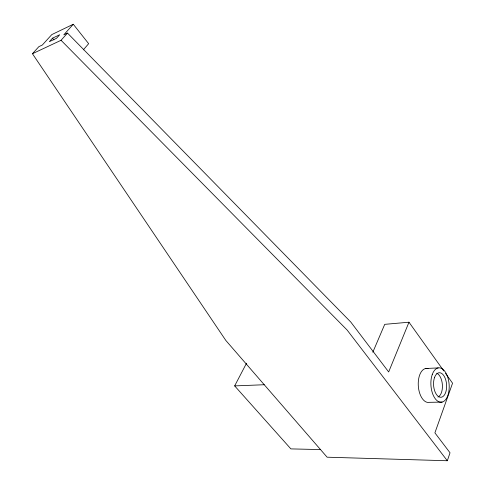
<?xml version="1.0" encoding="UTF-8"?>
<svg xmlns="http://www.w3.org/2000/svg" width="485" height="485" viewBox="0 0 485 485"><rect width="100%" height="100%" fill="white"/><g stroke="black" fill="none" stroke-linecap="round" stroke-linejoin="round"><path stroke-width="0.73" d="M83.329 49.852L88.652 43.674L73.277 24.25L51.798 34.593L42.334 45.014L38.861 46.663L32.44 53.72L225.822 340.44L327.12 457.197L447.328 460.75L450.031 452.79L434.899 432.856L452.56 383.205L445.521 373.347M372.826 352.201L384.732 324.344L408.982 322.21L388.667 371.953L350.752 322.01L67.494 33.083L63.802 34.835L73.277 24.25M320.506 449.571L290.885 448.898L234.667 385.902L246.513 363.235M32.44 53.72L61.055 40.291L67.494 33.083M52.544 38.163L49.367 41.68L56.521 38.291L59.703 34.75L52.544 38.163L53.95 39.897M425.642 368.509L438.179 367.909M234.667 385.902L264.252 384.738M442.132 402.083L429.522 402.326A17.06 9.173 85.9 0 1 418.264 385.236A17.06 9.173 85.9 0 1 428.043 368.618M61.055 40.291L347.102 330.018L447.328 460.75M408.982 322.21L443.757 370.886M436.718 373.201A12.27 6.517 85.8 0 1 442.405 385.132A12.27 6.517 85.8 0 1 437.967 397.076M434.493 377.609A12.313 6.505 85.8 0 0 439.95 397.203A12.313 6.505 85.8 0 0 445.836 380.191A12.313 6.505 85.8 0 0 434.493 377.609M432.244 374.547A17.242 9.106 85.8 0 0 439.743 402.083A17.242 9.106 85.8 0 0 448.116 378.439A17.242 9.106 85.8 0 0 432.244 374.547"/></g></svg>
